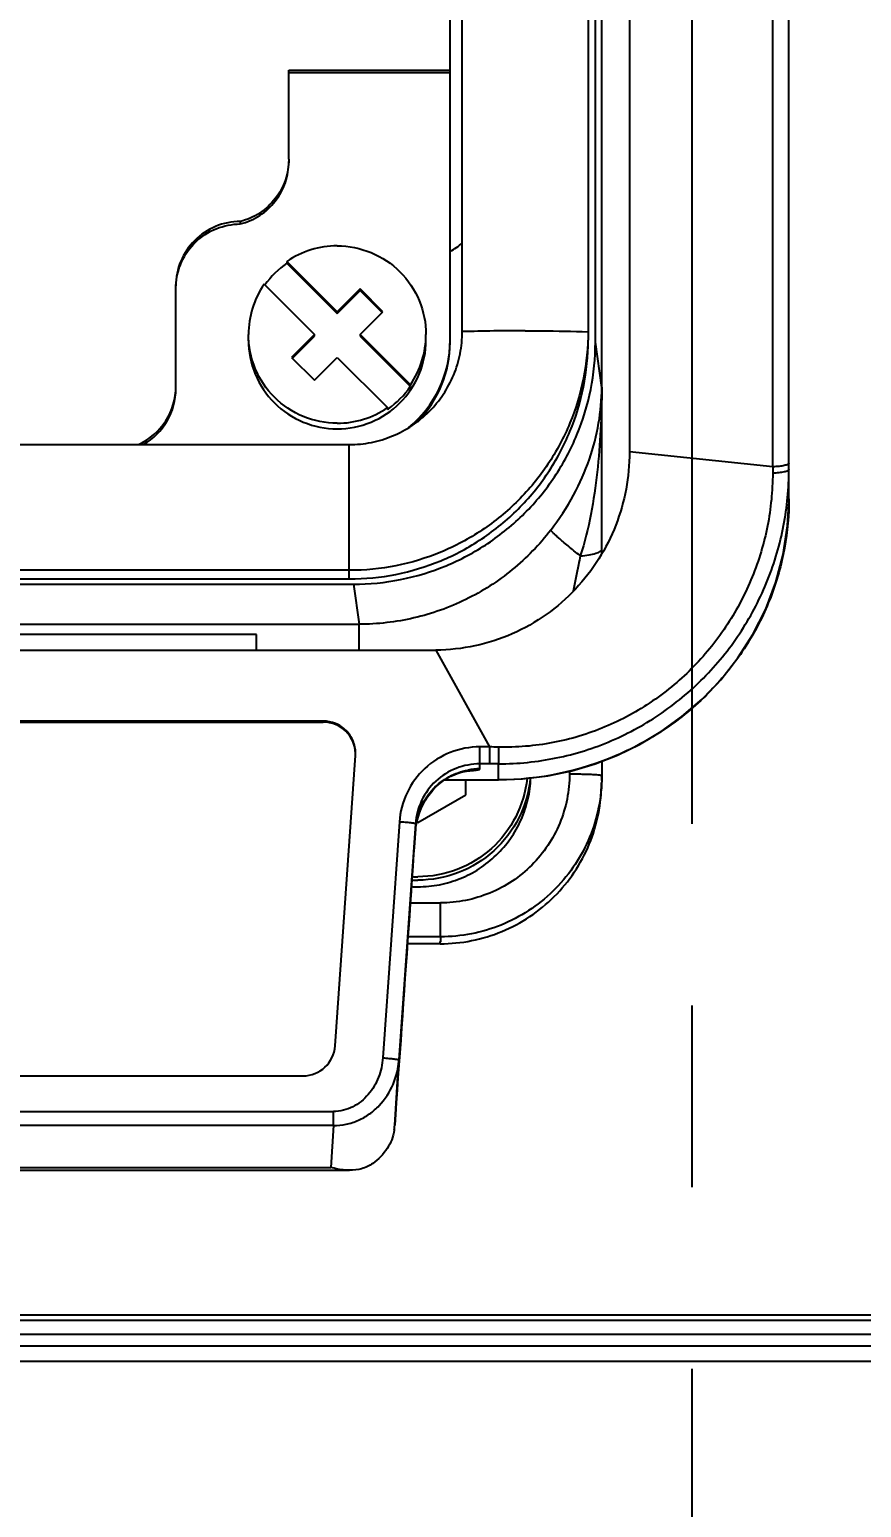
# Model space of a CAD drawing. Header units: millimetres. Extents: x 5828 to 6704, y 123 to 421.
# Drawn here: x 6366.654 to 6368.373, y 230.424 to 233.475 of the extents above; entities that cross this region are included whole.
import ezdxf

# ---------------------------------------------------------------- set-up
doc = ezdxf.new("R2010")
doc.units = ezdxf.units.MM
doc.linetypes.add('CENTER', pattern=[0.6, 0.375, -0.075, 0.075, -0.075])
for name, color, linetype in [('中心线', 7, 'Continuous'), ('外形图', 7, 'Continuous'), ('尺寸标注', 7, 'Continuous')]:
    doc.layers.add(name, color=color, linetype=linetype)
doc.styles.add('微软雅黑', font='msyh.ttc', dxfattribs={"height": 1.5})
doc.dimstyles.new('尺寸标注_1_15比例', dxfattribs={"dimtxt": 1.5, "dimasz": 1.25, "dimexe": 0.5, "dimexo": 0.4, "dimgap": 0.5, "dimtad": 1, "dimdec": 1, "dimlfac": 15, "dimdsep": 46, "dimtxsty": '微软雅黑', "dimcen": 0.09, "dimadec": 0, "dimazin": 0, "dimtp": 0.01, "dimtm": 0.01, "dimtfac": 1, "dimtdec": 1, "dimtofl": 0, "dimtmove": 0, "dimatfit": 3, "dimfxl": 1, "dimtolj": 1, "dimarcsym": 0})

# ---------------------------------------------------------------- blocks, each defined once
blk = doc.blocks.new('*D925')
at = {"layer": 'Defpoints', "color": 0}
for p in [(6364.5191, 231.4318), (6371.5277, 231.4318), (6371.5277, 222.0483)]:
    blk.add_point(p, dxfattribs=at)
at = {"layer": '尺寸标注', "color": 0, "lineweight": -2}
for p, q in [((6364.5191, 231.0318), (6364.5191, 221.5483)), ((6371.5277, 231.0318), (6371.5277, 221.5483)), ((6365.7691, 222.0483), (6370.2777, 222.0483))]:
    blk.add_line(p, q, dxfattribs=at)
at = {"layer": '尺寸标注', "color": 0}
for points in [[(6365.7691, 222.2567), (6365.7691, 221.84), (6364.5191, 222.0483)], [(6370.2777, 221.84), (6370.2777, 222.2567), (6371.5277, 222.0483)]]:
    blk.add_solid(points, dxfattribs=at)
at = {"layer": '尺寸标注', "color": 0, "insert": (6368.19, 223.3279), "char_height": 1.5, "attachment_point": 5, "style": '微软雅黑'}
blk.add_mtext('\\A1;\\A1;105.3', dxfattribs=at)
blk = doc.blocks.new('*D926')
at = {"layer": 'Defpoints', "color": 0}
for p in [(6368.0234, 240.3345), (6379.7301, 240.3345), (6368.0234, 230.7566)]:
    blk.add_point(p, dxfattribs=at)
at = {"layer": '尺寸标注', "color": 0, "lineweight": -2}
for p, q in [((6368.4234, 240.3345), (6380.2301, 240.3345)), ((6379.7301, 232.0066), (6379.7301, 239.0845)), ((6368.4234, 230.7566), (6380.2301, 230.7566))]:
    blk.add_line(p, q, dxfattribs=at)
at = {"layer": '尺寸标注', "color": 0}
for points in [[(6379.9384, 239.0845), (6379.5218, 239.0845), (6379.7301, 240.3345)], [(6379.5218, 232.0066), (6379.9384, 232.0066), (6379.7301, 230.7566)]]:
    blk.add_solid(points, dxfattribs=at)
at = {"layer": '尺寸标注', "color": 0, "insert": (6378.451, 235.2135), "char_height": 1.5, "attachment_point": 5, "rotation": 90, "style": '微软雅黑'}
blk.add_mtext('\\A1;143.7', dxfattribs=at)

msp = doc.modelspace()

# ---------------------------------------------------------------- linework, layer by layer
at = {"layer": '中心线', "linetype": 'CENTER', "ltscale": 5}
msp.add_line((6368.0234, 228.8349), (6368.0234, 277.6395), dxfattribs=at)
at = {"layer": '外形图'}
for p, q in [((6367.5484, 232.8509), (6367.5484, 238.0438)), ((6367.8084, 238.0438), (6367.8084, 232.8509)), ((6367.5234, 232.8332), (6367.5234, 237.9928)), ((6367.8234, 232.829), (6367.8234, 235.3205)), ((6367.8938, 234.3856), (6367.8938, 232.6026)), ((6368.2234, 232.5056), (6368.2234, 234.3521)), ((6368.19, 232.5722), (6368.19, 233.7026)), ((6367.8367, 232.3923), (6367.8367, 233.5833)), ((6367.19, 233.391), (6367.5234, 233.391)), ((6367.19, 233.2072), (6367.19, 233.391)), ((6367.19, 233.3858), (6367.5234, 233.3858)), ((6367.0897, 233.0784), (6367.0897, 233.0732)), ((6367.29, 232.892), (6367.1861, 232.9958)), ((6367.1861, 232.9958), (6367.1861, 232.9923)), ((6367.1861, 232.9923), (6367.29, 232.8885)), ((6366.9567, 232.7386), (6366.9567, 232.9452)), ((6367.139, 232.9487), (6367.2429, 232.8449)), ((6367.3372, 232.9391), (6367.29, 232.892)), ((6367.3843, 232.892), (6367.3372, 232.9391)), ((6367.3372, 232.9356), (6367.3372, 232.9391)), ((6367.29, 232.8885), (6367.3372, 232.9356)), ((6367.3372, 232.9356), (6367.3826, 232.8903)), ((6367.29, 232.8885), (6367.29, 232.892)), ((6367.3372, 232.8449), (6367.3843, 232.892)), ((6367.2429, 232.8449), (6367.1958, 232.7979)), ((6367.1975, 232.7961), (6367.2429, 232.8415)), ((6367.2429, 232.8415), (6367.2429, 232.8449)), ((6367.4411, 232.7412), (6367.3372, 232.8449)), ((6367.3372, 232.8449), (6367.3372, 232.8415)), ((6367.3372, 232.8415), (6367.4411, 232.7377)), ((6367.8367, 232.7359), (6367.8234, 232.829)), ((6367.1958, 232.7979), (6367.2429, 232.7508)), ((6367.2429, 232.7508), (6367.29, 232.7979)), ((6367.29, 232.7979), (6367.3939, 232.6941)), ((6367.4411, 232.7377), (6367.4411, 232.7412)), ((6367.3939, 232.6941), (6367.3939, 232.6906)), ((6365.465, 232.6179), (6367.315, 232.6179)), ((6367.315, 232.3405), (6367.315, 232.6179)), ((6368.19, 232.5722), (6367.8938, 232.6026)), ((6368.2234, 232.5056), (6368.2233, 232.4951)), ((6365.4566, 232.3296), (6367.3235, 232.3296)), ((6367.315, 232.3583), (6365.465, 232.3583)), ((6365.465, 232.3405), (6367.315, 232.3405)), ((6367.3235, 232.3296), (6367.3354, 232.247)), ((6365.4447, 232.247), (6367.3354, 232.247)), ((6367.3354, 232.1936), (6367.3354, 232.247)), ((6367.1234, 232.2259), (6365.6567, 232.2259)), ((6367.1234, 232.1936), (6367.1234, 232.2259)), ((6365.2863, 232.1936), (6367.4938, 232.1936)), ((6367.4938, 232.1936), (6367.6049, 231.9938)), ((6367.2612, 232.0471), (6365.5188, 232.0471)), ((6365.5188, 232.0451), (6367.2612, 232.0451)), ((6367.2612, 232.0451), (6367.2612, 232.0471)), ((6367.5847, 231.9484), (6367.5847, 231.9939)), ((6367.6049, 231.9938), (6367.6049, 231.9588)), ((6367.2858, 231.3767), (6367.3277, 231.9759)), ((6367.3277, 231.9759), (6367.3279, 231.9805)), ((6367.8367, 231.9644), (6367.8367, 231.9242)), ((6367.5571, 231.9441), (6367.558, 231.9442)), ((6367.6049, 231.9588), (6367.5847, 231.9588)), ((6367.6234, 231.9588), (6367.6049, 231.9588)), ((6367.6234, 231.9257), (6367.6234, 231.9588)), ((6367.77, 231.9437), (6367.77, 231.9382)), ((6367.8367, 231.9348), (6367.8367, 231.9347)), ((6367.5121, 231.9257), (6367.6053, 231.9257)), ((6367.5121, 231.9256), (6367.6234, 231.9256)), ((6367.556, 231.8949), (6367.556, 231.9256)), ((6367.6053, 231.9256), (6367.6053, 231.9257)), ((6367.6053, 231.9257), (6367.6234, 231.9257)), ((6367.6234, 231.9256), (6367.6234, 231.9257)), ((6367.4567, 231.8376), (6367.556, 231.8949)), ((6367.4184, 231.839), (6367.3843, 231.352)), ((6367.4517, 231.835), (6367.4176, 231.3479)), ((6367.451, 231.8152), (6367.4489, 231.7859)), ((6367.4516, 231.8234), (6367.451, 231.8152)), ((6367.4516, 231.8273), (6367.4516, 231.8234)), ((6367.4546, 231.8388), (6367.4567, 231.8376)), ((6367.4489, 231.7859), (6367.4479, 231.7721)), ((6367.4479, 231.7721), (6367.4463, 231.7473)), ((6367.4443, 231.7208), (6367.4427, 231.696)), ((6367.4463, 231.7473), (6367.4443, 231.7208)), ((6367.4427, 231.696), (6367.4408, 231.6696)), ((6367.4408, 231.6696), (6367.4391, 231.6448)), ((6367.4408, 231.6719), (6367.5034, 231.6719)), ((6367.5034, 231.6018), (6367.5034, 231.6719)), ((6367.4391, 231.6448), (6367.4372, 231.6183)), ((6367.4372, 231.6183), (6367.4355, 231.5935)), ((6367.5034, 231.6018), (6367.4361, 231.6018)), ((6367.5034, 231.6018), (6367.5033, 231.5913)), ((6367.4336, 231.567), (6367.4319, 231.5422)), ((6367.4355, 231.5935), (6367.4336, 231.567)), ((6367.5027, 231.5875), (6367.4351, 231.5875)), ((6367.4319, 231.5422), (6367.43, 231.5158)), ((6367.43, 231.5158), (6367.4283, 231.491)), ((6367.4283, 231.491), (6367.4264, 231.4645)), ((6367.4264, 231.4645), (6367.4248, 231.4397)), ((6367.4228, 231.4132), (6367.4212, 231.3884)), ((6367.4248, 231.4397), (6367.4228, 231.4132)), ((6367.4212, 231.3884), (6367.4192, 231.362)), ((6367.4192, 231.362), (6367.4176, 231.3372)), ((6367.4088, 231.2127), (6367.4176, 231.3479)), ((6367.4176, 231.3372), (6367.4156, 231.3107)), ((6365.5608, 231.3148), (6367.2193, 231.3148)), ((6367.4156, 231.3107), (6367.414, 231.2859)), ((6367.414, 231.2859), (6367.412, 231.2594)), ((6365.4979, 231.2412), (6367.2822, 231.2412)), ((6367.2822, 231.2122), (6367.2822, 231.2412)), ((6367.4112, 231.2465), (6367.4088, 231.2127)), ((6367.412, 231.2594), (6367.4112, 231.2465)), ((6367.2822, 231.2122), (6365.4979, 231.2122)), ((6367.2822, 231.2122), (6367.2767, 231.126)), ((6365.4645, 231.1199), (6367.3156, 231.1199)), ((6365.5034, 231.126), (6367.2767, 231.126)), ((6370.8654, 230.8209), (6365.1813, 230.8209)), ((6365.1813, 230.8104), (6370.8654, 230.8104)), ((6370.8613, 230.7812), (6365.1855, 230.7812)), ((6370.8649, 230.7566), (6365.1818, 230.7566)), ((6370.8649, 230.7251), (6365.1819, 230.7251))]:
    msp.add_line(p, q, dxfattribs=at)
for points in [[(6367.6234, 231.9256), (6367.6731, 231.9277), (6367.7251, 231.9342), (6367.7749, 231.9447), (6367.8228, 231.959), (6367.8692, 231.977), (6367.9145, 231.999), (6367.959, 232.0254), (6368.0023, 232.0564), (6368.0437, 232.0922), (6368.0825, 232.1326), (6368.1178, 232.1774), (6368.149, 232.2261), (6368.1753, 232.2783), (6368.1963, 232.3336), (6368.2116, 232.3911), (6368.2206, 232.4503), (6368.2233, 232.4951)], [(6367.4526, 231.8285), (6367.4546, 231.8389), (6367.4571, 231.8487), (6367.46, 231.858), (6367.4635, 231.8669), (6367.4674, 231.8754), (6367.4718, 231.8834), (6367.4766, 231.8909), (6367.4818, 231.8979), (6367.4873, 231.9044), (6367.4931, 231.9104), (6367.4992, 231.9159), (6367.5055, 231.921), (6367.5119, 231.9256), (6367.5185, 231.9296), (6367.525, 231.9331), (6367.5315, 231.9361), (6367.5377, 231.9387), (6367.5437, 231.9407), (6367.549, 231.9422), (6367.5533, 231.9433), (6367.5566, 231.944), (6367.5588, 231.9444), (6367.56, 231.9445), (6367.5602, 231.9445)]]:
    msp.add_lwpolyline(points, dxfattribs=at)
for centre, radius, start, end in [((6367.4798, 233.1076), 0.1005, 295.6775, 313.0119), ((6367.29, 232.8445), 0.1835, 89.9974, 124.4825), ((6367.2899, 232.8413), 0.1832, 124.4846, 144.5785), ((6367.2896, 232.8449), 0.1829, 145.4345, 179.995), ((6367.6729, 228.482), 4.3707, 89.9282, 91.6326), ((6367.2905, 232.8333), 0.2329, 309.1181, 359.9899), ((6367.2905, 232.845), 0.1829, 325.4345, 359.995), ((6367.2905, 232.8291), 0.2328, 315.2197, 359.9936), ((6366.8236, 232.7386), 0.1331, 294.7093, 359.9804), ((6366.8236, 232.7334), 0.1331, 299.807, 359.9843), ((6367.2902, 232.8416), 0.1832, 305.1552, 325.4368), ((6367.2901, 232.8454), 0.1835, 269.9974, 304.4825), ((6367.2903, 232.8414), 0.183, 304.4877, 305.1593), ((6367.2613, 231.9784), 0.0666, 1.8027, 90.0403), ((6367.5217, 232.4649), 0.522, 273.9824, 274.2506), ((6367.5847, 231.8146), 0.1338, 90.0095, 100.6959), ((6367.5036, 231.9347), 0.3331, 358.2644, 359.9936), ((6367.5768, 231.8159), 0.1255, 171.738, 173.9226), ((6367.4567, 231.9524), 0.2336, 266.9402, 269.9989), ((6367.4567, 231.9527), 0.227, 266.9759, 269.9989), ((6367.4567, 231.9388), 0.2337, 266.7177, 269.9987), ((6367.2193, 231.3814), 0.0666, 269.9624, 355.9542)]:
    msp.add_arc(centre, radius, start, end, dxfattribs=at)
for points, knots in [([(6367.19, 233.2072), (6367.19, 233.1926), (6367.1852, 233.1632), (6367.1639, 233.1241), (6367.1312, 233.0939), (6367.1039, 233.082), (6367.0897, 233.0784)], [0, 0, 0, 0, 0.249869, 0.499807, 0.749853, 1, 1, 1, 1]), ([(6367.0897, 233.0732), (6367.1039, 233.0767), (6367.1312, 233.0887), (6367.1639, 233.1189), (6367.1852, 233.158), (6367.19, 233.1874), (6367.19, 233.202)], [0, 0, 0, 0, 0.250147, 0.500193, 0.750131, 1, 1, 1, 1]), ([(6367.0897, 233.0784), (6367.0724, 233.0783), (6367.0374, 233.0714), (6366.9932, 233.0417), (6366.9636, 232.9975), (6366.9567, 232.9625), (6366.9567, 232.9452)], [0, 0, 0, 0, 0.250158, 0.500224, 0.750158, 1, 1, 1, 1]), ([(6366.9568, 232.9452), (6366.9575, 232.9621), (6366.9654, 232.9959), (6366.9953, 233.0382), (6367.0387, 233.0665), (6367.0728, 233.0731), (6367.0897, 233.0732)], [0, 0, 0, 0, 0.24985, 0.499785, 0.749848, 1, 1, 1, 1]), ([(6367.29, 233.028), (6367.3139, 233.028), (6367.3621, 233.0185), (6367.423, 232.9778), (6367.4638, 232.9169), (6367.4734, 232.8688), (6367.4734, 232.8449)], [0, 0, 0, 0, 0.250158, 0.500224, 0.750159, 1, 1, 1, 1]), ([(6367.315, 232.6179), (6367.3303, 232.6179), (6367.3609, 232.6209), (6367.4194, 232.6386), (6367.4844, 232.6818), (6367.5276, 232.7467), (6367.5454, 232.8052), (6367.5484, 232.8357), (6367.5484, 232.8509)], [0, 0, 0, 0, 0.125388, 0.250759, 0.500221, 0.749552, 0.874781, 1, 1, 1, 1]), ([(6367.8084, 232.8509), (6367.8084, 232.8187), (6367.802, 232.7542), (6367.7738, 232.6612), (6367.7279, 232.5754), (6367.6661, 232.5003), (6367.5909, 232.4387), (6367.505, 232.3928), (6367.4119, 232.3646), (6367.3473, 232.3583), (6367.315, 232.3583)], [0, 0, 0, 0, 0.124916, 0.249845, 0.374797, 0.49978, 0.624797, 0.749845, 0.874916, 1, 1, 1, 1]), ([(6367.6784, 232.8527), (6367.6897, 232.8527), (6367.733, 232.8526), (6367.7763, 232.8519), (6367.8084, 232.8509)], [0, 0, 0, 0, 0.260412, 1, 1, 1, 1]), ([(6367.29, 232.6619), (6367.2662, 232.6619), (6367.218, 232.6714), (6367.1571, 232.7121), (6367.1163, 232.773), (6367.1067, 232.8211), (6367.1067, 232.8449)], [0, 0, 0, 0, 0.250158, 0.500224, 0.750159, 1, 1, 1, 1]), ([(6367.1067, 232.8334), (6367.1067, 232.8096), (6367.1163, 232.7615), (6367.1571, 232.7006), (6367.218, 232.6599), (6367.2662, 232.6503), (6367.29, 232.6503)], [0, 0, 0, 0, 0.249842, 0.499776, 0.749842, 1, 1, 1, 1]), ([(6367.29, 232.6503), (6367.3139, 232.6503), (6367.3621, 232.6599), (6367.423, 232.7006), (6367.4638, 232.7615), (6367.4734, 232.8096), (6367.4734, 232.8334)], [0, 0, 0, 0, 0.250158, 0.500224, 0.750158, 1, 1, 1, 1]), ([(6367.315, 232.3405), (6367.3473, 232.3405), (6367.4119, 232.3469), (6367.505, 232.3751), (6367.5909, 232.4209), (6367.6661, 232.4825), (6367.7279, 232.5577), (6367.7738, 232.6434), (6367.802, 232.7364), (6367.8084, 232.801), (6367.8084, 232.8332)], [0, 0, 0, 0, 0.125084, 0.250155, 0.375203, 0.50022, 0.625203, 0.750155, 0.875084, 1, 1, 1, 1]), ([(6367.3235, 232.3296), (6367.3562, 232.3296), (6367.4217, 232.3361), (6367.5161, 232.3647), (6367.6031, 232.4112), (6367.6793, 232.4737), (6367.7419, 232.5498), (6367.7883, 232.6367), (6367.8169, 232.731), (6367.8234, 232.7964), (6367.8234, 232.8291)], [0, 0, 0, 0, 0.125082, 0.250154, 0.375202, 0.500219, 0.625203, 0.750156, 0.875085, 1, 1, 1, 1]), ([(6367.7312, 232.4413), (6367.7488, 232.4641), (6367.7795, 232.511), (6367.8126, 232.5856), (6367.832, 232.6607), (6367.8365, 232.7111), (6367.8367, 232.7359)], [0, 0, 0, 0, 0.271772, 0.525702, 0.766442, 1, 1, 1, 1]), ([(6367.8367, 232.7361), (6367.8367, 232.7069), (6367.8349, 232.6484), (6367.8279, 232.5608), (6367.8153, 232.4735), (6367.8016, 232.416), (6367.7923, 232.3881)], [0, 0, 0, 0, 0.248856, 0.498403, 0.748887, 1, 1, 1, 1]), ([(6367.8938, 232.6026), (6367.8938, 232.5768), (6367.889, 232.5253), (6367.8677, 232.4505), (6367.8325, 232.3803), (6367.7838, 232.3175), (6367.7232, 232.2647), (6367.6527, 232.2248), (6367.5752, 232.1997), (6367.5209, 232.1938), (6367.4938, 232.1936)], [0, 0, 0, 0, 0.121749, 0.243221, 0.366221, 0.490868, 0.616838, 0.743895, 0.871755, 1, 1, 1, 1]), ([(6368.2234, 232.5801), (6368.2234, 232.5788), (6368.221, 232.5769), (6368.2175, 232.5755), (6368.2133, 232.5744), (6368.2084, 232.5734), (6368.2005, 232.5725), (6368.1943, 232.5722), (6368.19, 232.5722)], [0, 0, 0, 0, 0.111598, 0.206892, 0.328932, 0.474484, 0.638796, 1, 1, 1, 1]), ([(6368.1899, 232.559), (6368.1896, 232.5407), (6368.1878, 232.5041), (6368.1798, 232.4497), (6368.1665, 232.3963), (6368.1421, 232.327), (6368.0991, 232.2448), (6368.0295, 232.1576), (6367.9436, 232.0854), (6367.861, 232.0404), (6367.7904, 232.0151), (6367.7355, 232.0017), (6367.6794, 231.994), (6367.6417, 231.993), (6367.6229, 231.9933)], [0, 0, 0, 0, 0.061664, 0.123337, 0.185051, 0.246851, 0.370728, 0.495304, 0.62058, 0.746491, 0.809748, 0.873112, 0.936542, 1, 1, 1, 1]), ([(6367.6234, 231.9588), (6367.6633, 231.9589), (6367.7434, 231.967), (6367.8583, 232.003), (6367.9634, 232.0611), (6368.0545, 232.1384), (6368.1284, 232.2315), (6368.1827, 232.3366), (6368.2159, 232.4497), (6368.2234, 232.528), (6368.2234, 232.5669)], [0, 0, 0, 0, 0.12657, 0.252909, 0.37879, 0.504092, 0.628787, 0.752877, 0.876526, 1, 1, 1, 1]), ([(6368.2234, 232.5669), (6368.2234, 232.5657), (6368.2211, 232.5638), (6368.2176, 232.5624), (6368.2133, 232.5612), (6368.208, 232.5602), (6368.2002, 232.5593), (6368.194, 232.559), (6368.1899, 232.559)], [0, 0, 0, 0, 0.105466, 0.201956, 0.329286, 0.482889, 0.65297, 1, 1, 1, 1]), ([(6368.2233, 232.4951), (6368.2226, 232.4602), (6368.2148, 232.3904), (6368.1835, 232.289), (6368.1329, 232.1933), (6368.0631, 232.1062), (6367.9744, 232.0311), (6367.8322, 231.9521), (6367.7068, 231.9256), (6367.6234, 231.9257)], [0, 0, 0, 0, 0.114466, 0.229453, 0.346688, 0.467891, 0.593971, 0.725828, 1, 1, 1, 1]), ([(6367.7312, 232.4413), (6367.708, 232.4112), (6367.6544, 232.3563), (6367.5578, 232.2942), (6367.4496, 232.2558), (6367.3733, 232.247), (6367.3354, 232.247)], [0, 0, 0, 0, 0.249987, 0.499911, 0.749882, 1, 1, 1, 1]), ([(6367.7923, 232.3881), (6367.7879, 232.3916), (6367.7795, 232.3984), (6367.7675, 232.4082), (6367.7569, 232.417), (6367.748, 232.4247), (6367.741, 232.4309), (6367.7359, 232.4357), (6367.733, 232.4387), (6367.7316, 232.4404), (6367.7312, 232.441), (6367.7312, 232.4413)], [0, 0, 0, 0, 0.207205, 0.399791, 0.571697, 0.717425, 0.833565, 0.918863, 0.973389, 0.989939, 1, 1, 1, 1]), ([(6367.7923, 232.3881), (6367.7983, 232.3886), (6367.8091, 232.3898), (6367.8216, 232.3924), (6367.8294, 232.3952), (6367.8339, 232.3974), (6367.8367, 232.4002), (6367.8367, 232.402)], [0, 0, 0, 0, 0.376238, 0.679029, 0.795435, 0.886484, 1, 1, 1, 1]), ([(6367.7923, 232.3881), (6367.7911, 232.382), (6367.7861, 232.3577), (6367.7811, 232.3334), (6367.7773, 232.3151)], [0, 0, 0, 0, 0.248845, 1, 1, 1, 1]), ([(6367.3279, 231.9805), (6367.3279, 231.9892), (6367.3244, 232.0067), (6367.3096, 232.0289), (6367.2874, 232.0437), (6367.2699, 232.0471), (6367.2612, 232.0471)], [0, 0, 0, 0, 0.249855, 0.499786, 0.749848, 1, 1, 1, 1]), ([(6367.5847, 231.9939), (6367.5639, 231.9939), (6367.5221, 231.9859), (6367.4683, 231.9521), (6367.4307, 231.9008), (6367.4198, 231.8597), (6367.4184, 231.839)], [0, 0, 0, 0, 0.250139, 0.500215, 0.750166, 1, 1, 1, 1]), ([(6367.6229, 231.9933), (6367.6229, 231.9891), (6367.6229, 231.9829), (6367.623, 231.975), (6367.623, 231.9699), (6367.6231, 231.9656), (6367.6232, 231.9623), (6367.6233, 231.9602), (6367.6233, 231.9592), (6367.6234, 231.9588)], [0, 0, 0, 0, 0.368946, 0.537896, 0.687857, 0.813188, 0.909175, 0.972217, 1, 1, 1, 1]), ([(6367.5847, 231.9588), (6367.5681, 231.9588), (6367.5346, 231.9525), (6367.4916, 231.9254), (6367.4615, 231.8844), (6367.4528, 231.8515), (6367.4517, 231.835)], [0, 0, 0, 0, 0.250151, 0.500217, 0.750158, 1, 1, 1, 1]), ([(6367.4527, 231.834), (6367.4536, 231.8406), (6367.4566, 231.854), (6367.4666, 231.8797), (6367.4865, 231.9085), (6367.5198, 231.9341), (6367.5463, 231.9435), (6367.5599, 231.946)], [0, 0, 0, 0, 0.122623, 0.248189, 0.498644, 0.749245, 1, 1, 1, 1]), ([(6367.77, 231.9382), (6367.77, 231.9208), (6367.7666, 231.8859), (6367.7513, 231.8356), (6367.7265, 231.7893), (6367.6931, 231.7486), (6367.6525, 231.7153), (6367.6061, 231.6906), (6367.5557, 231.6753), (6367.5208, 231.6719), (6367.5034, 231.6719)], [0, 0, 0, 0, 0.124914, 0.249843, 0.374796, 0.49978, 0.624798, 0.749846, 0.874918, 1, 1, 1, 1]), ([(6367.5604, 231.9444), (6367.5639, 231.9446), (6367.5699, 231.9451), (6367.5768, 231.946), (6367.5809, 231.9467), (6367.5829, 231.9472), (6367.5841, 231.9476), (6367.5847, 231.9481), (6367.5847, 231.9484)], [0, 0, 0, 0, 0.420287, 0.729418, 0.840193, 0.921277, 0.973303, 1, 1, 1, 1]), ([(6367.77, 231.9382), (6367.7744, 231.9382), (6367.7829, 231.9381), (6367.7952, 231.9379), (6367.8066, 231.9376), (6367.8166, 231.9372), (6367.8248, 231.9367), (6367.8303, 231.9362), (6367.8336, 231.9358), (6367.8353, 231.9354), (6367.8362, 231.9352), (6367.8367, 231.9348), (6367.8367, 231.9347)], [0, 0, 0, 0, 0.19415, 0.380846, 0.552962, 0.703901, 0.827911, 0.920311, 0.953562, 0.977803, 0.992998, 1, 1, 1, 1]), ([(6367.4567, 231.7052), (6367.4716, 231.7052), (6367.5015, 231.708), (6367.5588, 231.7249), (6367.6227, 231.7662), (6367.6664, 231.8286), (6367.6854, 231.8852), (6367.6894, 231.9149), (6367.6899, 231.9297)], [0, 0, 0, 0, 0.125372, 0.250728, 0.500218, 0.74958, 0.874797, 1, 1, 1, 1]), ([(6367.689, 231.9296), (6367.6863, 231.9013), (6367.6701, 231.845), (6367.6172, 231.7754), (6367.5428, 231.7294), (6367.4852, 231.7188), (6367.4567, 231.7188)], [0, 0, 0, 0, 0.249843, 0.499786, 0.749851, 1, 1, 1, 1]), ([(6367.6822, 231.9288), (6367.6793, 231.9014), (6367.6634, 231.8472), (6367.6119, 231.7802), (6367.5399, 231.736), (6367.4843, 231.7258), (6367.4567, 231.7258)], [0, 0, 0, 0, 0.249845, 0.499789, 0.749856, 1, 1, 1, 1]), ([(6367.5027, 231.5875), (6367.5245, 231.5875), (6367.5682, 231.5918), (6367.6311, 231.6108), (6367.6891, 231.6418), (6367.7399, 231.6834), (6367.7816, 231.7342), (6367.8127, 231.7921), (6367.8317, 231.855), (6367.836, 231.8986), (6367.836, 231.9203)], [0, 0, 0, 0, 0.125085, 0.250155, 0.375203, 0.50022, 0.625203, 0.750155, 0.875083, 1, 1, 1, 1]), ([(6367.8366, 231.9246), (6367.8359, 231.9033), (6367.8305, 231.8607), (6367.8103, 231.7995), (6367.7787, 231.7434), (6367.7369, 231.6943), (6367.6865, 231.6541), (6367.6294, 231.6243), (6367.5676, 231.6059), (6367.5247, 231.6018), (6367.5034, 231.6018)], [0, 0, 0, 0, 0.12492, 0.249849, 0.374802, 0.499786, 0.624802, 0.749849, 0.874917, 1, 1, 1, 1]), ([(6367.4517, 231.835), (6367.4517, 231.8351), (6367.4514, 231.8352), (6367.4509, 231.8354), (6367.4501, 231.8356), (6367.4485, 231.836), (6367.4457, 231.8364), (6367.4416, 231.8369), (6367.4366, 231.8375), (6367.4288, 231.8383), (6367.4226, 231.8387), (6367.4184, 231.839)], [0, 0, 0, 0, 0.007217, 0.022684, 0.047181, 0.080641, 0.173344, 0.297472, 0.448339, 0.620193, 1, 1, 1, 1]), ([(6367.4516, 231.8234), (6367.4517, 231.8249), (6367.4518, 231.8268), (6367.452, 231.8287), (6367.4521, 231.8292)], [0, 0, 0, 0, 0.740133, 1, 1, 1, 1]), ([(6367.3843, 231.352), (6367.3833, 231.3383), (6367.3773, 231.3111), (6367.3597, 231.2808), (6367.3399, 231.2615), (6367.3224, 231.2502), (6367.3029, 231.2429), (6367.2891, 231.2412), (6367.2822, 231.2412)], [0, 0, 0, 0, 0.249667, 0.499197, 0.624409, 0.749622, 0.874813, 1, 1, 1, 1]), ([(6367.3843, 231.352), (6367.3885, 231.3517), (6367.3947, 231.3512), (6367.4025, 231.3505), (6367.4075, 231.3499), (6367.4116, 231.3494), (6367.4144, 231.3489), (6367.416, 231.3486), (6367.4168, 231.3484), (6367.4173, 231.3482), (6367.4176, 231.348), (6367.4176, 231.3479)], [0, 0, 0, 0, 0.379807, 0.551661, 0.702528, 0.826656, 0.919359, 0.952819, 0.977316, 0.992783, 1, 1, 1, 1]), ([(6367.2822, 231.2122), (6367.2911, 231.2121), (6367.3088, 231.214), (6367.3341, 231.2222), (6367.3572, 231.2355), (6367.3838, 231.2586), (6367.4081, 231.296), (6367.4163, 231.3306), (6367.4176, 231.3479)], [0, 0, 0, 0, 0.126152, 0.252113, 0.377792, 0.503129, 0.751899, 1, 1, 1, 1]), ([(6367.4078, 231.2026), (6367.4058, 231.1893), (6367.3953, 231.1627), (6367.3753, 231.1425), (6367.3637, 231.1341)], [0, 0, 0, 0, 0.483928, 1, 1, 1, 1]), ([(6367.3156, 231.1199), (6367.3124, 231.1199), (6367.2992, 231.1205), (6367.2862, 231.1232), (6367.2767, 231.126)], [0, 0, 0, 0, 0.244905, 1, 1, 1, 1]), ([(6367.3637, 231.1341), (6367.3567, 231.1291), (6367.341, 231.1218), (6367.324, 231.1199), (6367.3156, 231.1199)], [0, 0, 0, 0, 0.505745, 1, 1, 1, 1])]:
    msp.add_open_spline(points, degree=3, knots=knots, dxfattribs=at)
for points in [[(6368.19, 232.5722), (6368.19, 232.5678), (6368.19, 232.5634), (6368.1899, 232.559)], [(6367.6049, 231.9938), (6367.5981, 231.9938), (6367.5914, 231.9938), (6367.5847, 231.9939)], [(6367.6229, 231.9933), (6367.6169, 231.9935), (6367.6109, 231.9936), (6367.6049, 231.9938)], [(6367.5027, 231.5875), (6367.503, 231.589), (6367.5029, 231.5905), (6367.5033, 231.592)], [(6367.4079, 231.2026), (6367.4083, 231.2059), (6367.4086, 231.2093), (6367.4088, 231.2127)]]:
    msp.add_open_spline(points, degree=3, dxfattribs=at)

# ---------------------------------------------------------------- dimensions: what is measured, and where the dimension line sits
at = {"layer": '尺寸标注'}
dim = msp.add_linear_dim(base=(6379.7301, 240.3345), p1=(6368.0234, 230.7566), p2=(6368.0234, 240.3345), angle=90, dimstyle='尺寸标注_1_15比例', dxfattribs=at)
dim.commit()
dim.dimension.update_dxf_attribs({"geometry": '*D926', "text_midpoint": (6379.7301, 235.2135), "dimtype": 160})
dim = msp.add_linear_dim(base=(6371.5277, 222.0483), p1=(6364.5191, 231.4318), p2=(6371.5277, 231.4318), text='\\A1;105.3', dimstyle='尺寸标注_1_15比例', override={"dimtxsty": '微软雅黑'}, dxfattribs=at)
dim.commit()
dim.dimension.update_dxf_attribs({"geometry": '*D925', "text_midpoint": (6368.19, 222.0483), "dimtype": 160})

doc.saveas('drawing.dxf')
